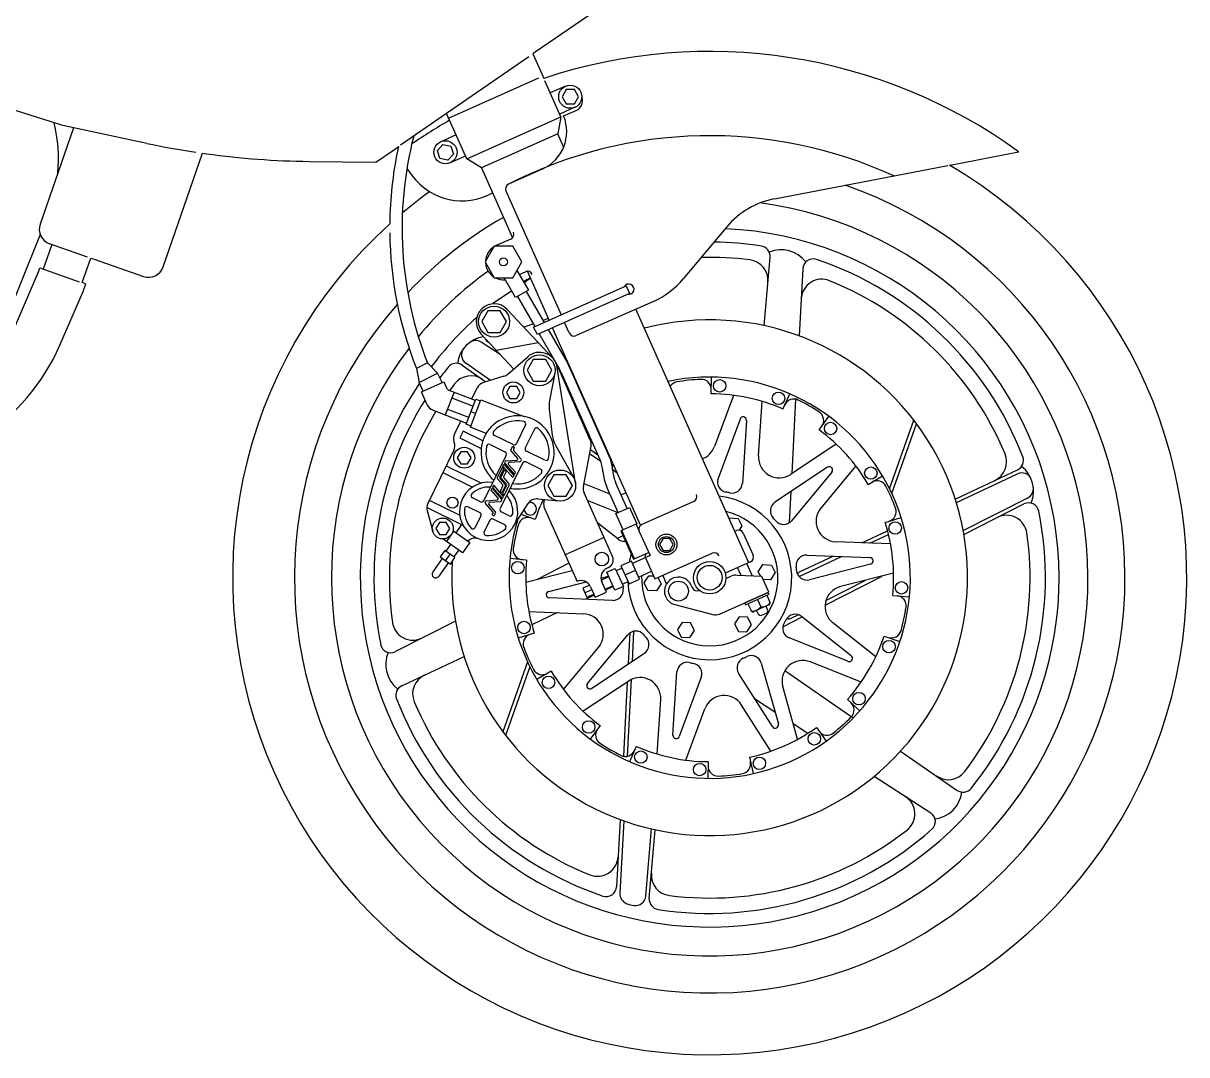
# Model space of a CAD drawing. Extents: x 0 to 1121, y 0 to 612.
# Drawn here: x 726.1 to 1120.9, y 0 to 350 of the extents above; entities that cross this region are included whole.
import ezdxf

# ---------------------------------------------------------------- set-up
doc = ezdxf.new("R2010")
doc.units = 0
doc.layers.add('WHITE', color=7, linetype='CONTINUOUS')
doc.layers.add('YELLOW', color=2, linetype='CONTINUOUS')

msp = doc.modelspace()

# ---------------------------------------------------------------- linework, layer by layer
at = {"layer": 'WHITE', "linetype": 'CONTINUOUS'}
for p, q in [((957.653743, 379.961844), (899.850076, 340.136891)), ((899.850076, 340.136891), (899.038, 339.57)), ((899.038, 339.57), (902.159543, 332.5603)), ((902.159543, 332.5603), (902.730903, 331.306081)), ((852.3721, 307.426022), (853.426723, 308.146894)), ((773.598, 267.33), (786.954, 305.886)), ((786.954, 305.886), (788.327416, 305.696149)), ((845.768, 302.876), (852.3721, 307.426022)), ((1040.663443, 301.875029), (1063.840197, 306.319082)), ((823.128662, 303.131577), (845.768, 302.876)), ((850.486932, 283.839381), (850.464857, 281.907873)), ((746.116, 261.982), (749, 270.298)), ((749, 270.298), (750.142807, 269.896379)), ((750.142807, 269.896379), (766.906, 264.082)), ((747.306, 261.562), (746.116, 261.982)), ((746.396, 258.958), (747.306, 261.562)), ((738.514, 240.73), (746.396, 258.958))]:
    msp.add_line(p, q, dxfattribs=at)
for centre, radius, start, end in [((959.018, 161.854), 178.556, 54.056408, 108.375), ((980.028, 280.504), 129.584, 167.683, 178.525093), ((826.266, 583.114), 280, -97.787241, -90.642), ((959.018, 161.854), 161.854, 132.12, 419.844), ((768.628, 269.052), 5.25, -109.123, -19.123), ((674.268, 268.52), 70, -57.904, -23.385)]:
    msp.add_arc(centre, radius, start, end, dxfattribs=at)
at = {"layer": 'YELLOW', "linetype": 'CONTINUOUS'}
for p, q in [((739.564, 315.28), (630.546, 349.79)), ((897.662142, 338.629471), (854.163901, 308.660518)), ((870.418, 317.8), (901.102344, 331.461154)), ((908.558, 318.192), (903.071124, 330.513265)), ((910.128, 328.664), (904.918, 326.354)), ((910.318, 327.502), (908.918, 325.066)), ((908.918, 325.066), (910.318, 322.644)), ((913.118, 327.502), (910.318, 327.502)), ((914.518, 325.066), (913.118, 327.502)), ((913.118, 322.644), (914.518, 325.066)), ((913.318, 321.482), (908.128, 319.158)), ((909.458, 318.584), (913.748, 320.432)), ((910.318, 322.644), (913.118, 322.644)), ((876.578, 303.954), (869.718, 319.368)), ((876.578, 303.954), (908.558, 318.192)), ((908.558, 318.192), (907.478, 312.48)), ((743.162, 314.524), (731.822, 281.806)), ((768.041166, 309.234704), (739.564, 315.28)), ((872.958, 312.116), (867.748, 309.806)), ((907.478, 312.48), (881.548, 300.93)), ((909.468, 308.014), (907.478, 312.48)), ((866.618, 306.796), (868.488, 308.868)), ((868.488, 308.868), (871.218, 308.294)), ((871.218, 308.294), (872.088, 305.62)), ((867.478, 304.122), (866.618, 306.796)), ((870.208, 303.548), (867.478, 304.122)), ((872.088, 305.62), (870.208, 303.548)), ((876.148, 304.92), (870.958, 302.61)), ((856.282, 300.664), (858.074, 298.242)), ((881.548, 300.93), (876.578, 303.954)), ((881.548, 300.93), (892.118, 277.172)), ((902.198, 300.496), (890.708, 295.386)), ((981.048, 290.444), (1039.836753, 301.716515)), ((1040.326341, 301.802815), (1040.663443, 301.875029)), ((885.320587, 292.480535), (885.281832, 292.458663)), ((889.908, 293.104), (908.628, 251.076)), ((964.849292, 280.908832), (950.056708, 263.243168)), ((731.836, 278.348), (702.34625, 204.933427)), ((891.559789, 276.777295), (886.578, 274.554)), ((735.77, 274.89), (732.886, 266.56)), ((747.928809, 270.664313), (735.072115, 275.123708)), ((885.938, 274.414), (882.808, 269.01)), ((892.178, 274.414), (885.938, 274.414)), ((895.298, 269.01), (892.178, 274.414)), ((882.808, 269.01), (885.938, 263.606)), ((892.178, 263.606), (895.298, 269.01)), ((977.518, 247.366), (979.498, 270.634)), ((731.234, 265.51), (723.352, 247.282)), ((730.786, 264.362), (731.696, 266.98)), ((731.696, 266.98), (745.145266, 262.311959)), ((773.588292, 267.332115), (773.598, 267.33)), ((893.618, 266.126), (897.498, 259.406)), ((894.418, 264.754), (896.506211, 265.680705)), ((904.558, 249.256), (897.178, 265.832)), ((990.608, 266.714), (989.408, 243.894)), ((766.906, 264.082), (766.908115, 264.091708)), ((885.938, 263.606), (892.178, 263.606)), ((893.128, 256.886), (889.248, 263.606)), ((898.228, 263.466), (896.018, 261.968)), ((899.218, 246.876), (930.708, 260.904)), ((930.708, 260.904), (931.838, 258.342)), ((891.828, 259.14), (885.488, 254.856)), ((897.498, 259.406), (893.128, 256.886)), ((893.858, 257.306), (899.738, 247.114)), ((896.768, 258.986), (902.818, 248.486)), ((931.838, 258.342), (900.618, 244.44)), ((890.358, 252.924), (905.748, 236.404)), ((939.918, 255.612), (913.675713, 244.015487)), ((972.268, 166.964), (933.968, 252.98)), ((883.778, 252.392), (881.678, 248.752)), ((881.678, 248.752), (883.778, 245.112)), ((887.978, 252.392), (883.778, 252.392)), ((890.078, 248.752), (887.978, 252.392)), ((887.978, 245.112), (890.078, 248.752)), ((904.298, 249.83), (902.438, 249.158)), ((883.778, 245.112), (887.978, 245.112)), ((899.218, 247.996), (896.028, 246.834)), ((900.618, 244.44), (899.218, 246.876)), ((904.228, 246.05), (910.868, 234.528)), ((935.538, 179.676), (905.688, 246.694)), ((911.369295, 244.904211), (909.758, 248.514)), ((892.498, 232.694), (881.408, 244.594)), ((887.938, 237.594), (881.508, 241.766)), ((884.398, 241.402), (883.998, 241.654)), ((886.538, 239.106), (900.788, 241.724)), ((901.138, 244.664), (907.958, 232.848)), ((738.5181, 240.736467), (738.514, 240.73)), ((863.254, 234.78), (859.516, 232.876)), ((866.638, 231.21), (863.254, 234.78)), ((875.038, 233.996), (883.118, 228.368)), ((884.648, 228.83), (876.288, 234.654)), ((890.498, 230.944), (897.278, 236.838)), ((899.178, 235.872), (897.078, 232.232)), ((903.378, 235.872), (899.178, 235.872)), ((905.478, 232.232), (903.378, 235.872)), ((918.508, 208.572), (906.878, 234.724)), ((913.488, 193.97), (907.308, 233.184)), ((924.828, 203.364), (911.608, 233.072)), ((859.516, 232.876), (860.398, 228.046)), ((860.398, 228.046), (866.638, 231.21)), ((868.248, 228.046), (866.638, 231.21)), ((889.228, 230.244), (882.228, 228.088)), ((897.078, 232.232), (899.178, 228.592)), ((903.378, 228.592), (905.478, 232.232)), ((906.458, 231.238), (904.678, 222.026)), ((908.528, 231.7), (921.76288, 201.990995)), ((959.548, 224.252), (959.598, 229.922)), ((861.854, 225.19), (860.398, 228.046)), ((861.252, 224.938), (868.838, 228.298)), ((868.838, 228.298), (869.748, 226.268)), ((870.538, 225.526), (879.468, 222.082)), ((878.278, 222.544), (880.108, 226.282)), ((891.238, 226.73), (890.068, 224.714)), ((893.568, 226.73), (891.238, 226.73)), ((894.738, 224.714), (893.568, 226.73)), ((899.178, 228.592), (903.378, 228.592)), ((863.212, 220.542), (861.252, 224.938)), ((872.268, 224.854), (869.288, 217.098)), ((871.528, 222.894), (878.728, 220.122)), ((876.348, 213.948), (879.618, 222.474)), ((877.828, 212.926), (881.408, 222.236)), ((879.618, 222.474), (881.258, 221.844)), ((881.408, 222.236), (896.098, 216.594)), ((890.068, 224.714), (891.238, 222.684)), ((891.238, 222.684), (893.568, 222.684)), ((893.568, 222.684), (894.738, 224.714)), ((967.068, 223.734), (960.638, 206.346)), ((975.618, 203.168), (976.808, 221.662)), ((983.888, 219.086), (986.158, 224.28)), ((986.968, 197.218), (988.288, 222.418)), ((865.144, 218.694), (876.488, 214.34)), ((870.048, 219.058), (877.238, 216.3)), ((877.978, 218.204), (879.618, 217.588)), ((904.578, 219.03), (905.618, 210.224)), ((874.608, 215.054), (872.448, 210.672)), ((877.978, 213.318), (876.348, 213.948)), ((896.518, 213.71), (893.428, 207.396)), ((969.318, 215.684), (961.888, 195.566)), ((971.488, 215.222), (970.098, 193.816)), ((996.128, 212.016), (999.498, 216.58)), ((1020.038, 192.024), (1028.258, 215.334)), ((1020.798, 190.414), (1029.168, 214.13)), ((875.338, 211.54), (874.228, 209.286)), ((874.228, 209.286), (881.498, 205.716)), ((882.038, 208.25), (875.338, 211.54)), ((883.228, 210.84), (877.828, 212.926)), ((892.308, 207.018), (885.988, 210.112)), ((899.538, 212.24), (896.448, 205.926)), ((872.368, 207.746), (872.268, 208.026)), ((884.508, 207.102), (889.558, 204.61)), ((891.588, 205.296), (892.178, 206.472)), ((892.178, 206.472), (892.678, 205.884)), ((892.678, 205.884), (892.448, 205.394)), ((906.798, 206.598), (912.888, 195.72)), ((916.178583, 192.784393), (918.768, 206.5)), ((1001.908, 207.172), (986.478, 196.896)), ((872.188, 205.1), (863.338, 187.068)), ((874.568, 204.596), (873.388, 202.58)), ((873.388, 202.58), (874.568, 200.55)), ((876.888, 204.596), (874.568, 204.596)), ((878.068, 202.58), (876.888, 204.596)), ((876.888, 200.55), (878.068, 202.58)), ((889.948, 203.49), (882.368, 188.006)), ((889.938, 201.516), (893.578, 201.782)), ((893.828, 202.37), (891.648, 204.904)), ((892.488, 205.002), (895.038, 202.076)), ((894.938, 201.39), (895.078, 201.684)), ((903.138, 201.698), (896.828, 204.792)), ((922.068, 201.25), (918.278, 203.896)), ((921.118, 203.448), (918.528, 205.254)), ((868.488, 197.582), (878.568, 192.64)), ((869.598, 199.836), (881.578, 193.97)), ((874.568, 200.55), (876.888, 200.55)), ((888.678, 199.36), (886.968, 195.86)), ((887.828, 195.972), (889.198, 198.772)), ((895.508, 200.774), (887.918, 185.29)), ((888.248, 196.028), (889.448, 198.478)), ((889.198, 198.772), (888.678, 199.36)), ((888.858, 199.738), (889.208, 200.424)), ((892.218, 195.86), (888.858, 199.738)), ((889.948, 197.89), (889.098, 196.14)), ((889.208, 200.424), (892.568, 196.56)), ((889.448, 198.478), (889.948, 197.89)), ((889.508, 201.012), (889.648, 201.32)), ((889.548, 200.634), (892.748, 196.938)), ((893.088, 197.624), (890.748, 200.326)), ((894.638, 201.194), (890.988, 200.928)), ((892.748, 196.938), (893.088, 197.624)), ((901.668, 198.688), (896.628, 201.152)), ((926.678, 199.584), (925.858, 200.144)), ((927.658, 197.358), (926.128, 198.422)), ((998.998, 199.346), (981.148, 187.446)), ((1000.478, 197.694), (986.778, 181.202)), ((1008.578, 199.78), (996.728, 185.514)), ((1042.328, 188.566), (1063.468, 198.492)), ((888.788, 193.424), (887.028, 195.468)), ((887.868, 195.58), (889.648, 193.536)), ((890.068, 193.592), (888.298, 195.636)), ((889.138, 195.748), (890.918, 193.704)), ((892.568, 196.56), (892.218, 195.86)), ((906.178, 196.785), (904.078, 193.144)), ((910.378, 196.785), (906.178, 196.785)), ((912.478, 193.144), (910.378, 196.785)), ((916.368, 193.788), (924.838, 190.414)), ((931.028, 185.332), (927.178, 193.956)), ((1012.778, 193.522), (1017.658, 196.406)), ((1042.708, 187.362), (1063.428, 197.078)), ((884.858, 191.548), (885.188, 192.234)), ((887.198, 188.846), (884.858, 191.548)), ((885.188, 192.234), (888.398, 188.538)), ((885.728, 193.312), (885.378, 192.612)), ((885.378, 192.612), (888.738, 188.748)), ((889.068, 189.434), (885.728, 193.312)), ((887.988, 191.282), (888.848, 193.032)), ((888.498, 190.694), (887.988, 191.282)), ((889.698, 193.144), (888.498, 190.694)), ((890.118, 193.2), (888.748, 190.4)), ((888.748, 190.4), (889.268, 189.812)), ((889.268, 189.812), (890.978, 193.312)), ((904.078, 193.144), (906.178, 189.509)), ((906.178, 189.509), (910.378, 189.509)), ((910.378, 189.509), (912.478, 193.144)), ((926.068, 169.036), (916.408, 190.708)), ((927.948, 183.96), (924.108, 192.584)), ((986.088, 180.572), (986.648, 191.114)), ((862.988, 185.766), (875.308, 179.718)), ((863.87, 188.146), (874.228, 183.064)), ((877.068, 185.934), (881.018, 183.988)), ((881.248, 187.628), (878.538, 188.944)), ((882.868, 187.488), (883.008, 187.782)), ((885.448, 184.17), (882.908, 187.096)), ((883.298, 187.978), (886.938, 188.244)), ((886.298, 184.268), (884.118, 186.802)), ((888.008, 187.656), (884.348, 187.39)), ((888.298, 187.852), (888.438, 188.16)), ((888.738, 188.748), (889.068, 189.434)), ((892.348, 179.074), (897.419812, 186.994315)), ((900.710148, 188.591236), (907.758, 187.908)), ((902.898, 188.384), (902.718, 187.446)), ((917.618, 188.02), (927.878, 183.932)), ((927.188, 183.624), (931.788, 185.668)), ((931.788, 185.668), (934.258, 180.124)), ((953.639789, 187.737295), (936.008, 179.886)), ((1045.028, 177.842), (1066.968, 189.014)), ((1045.268, 176.54), (1065.628, 186.914)), ((863.114, 184.604), (865.032, 177.618)), ((881.398, 182.868), (879.468, 178.92)), ((885.258, 183.288), (885.498, 183.778)), ((885.768, 182.7), (885.258, 183.288)), ((889.488, 179.844), (885.538, 181.776)), ((886.358, 183.876), (885.768, 182.7)), ((890.978, 182.854), (888.298, 184.17)), ((899.818, 181.65), (895.018, 183.26)), ((902.968, 185.374), (914.008, 160.594)), ((929.658, 178.066), (927.188, 183.624)), ((965.608, 181.93), (965.748, 182.154)), ((965.748, 182.154), (968.628, 182)), ((968.628, 182), (969.948, 179.424)), ((1018.528, 180.614), (1023.928, 182.322)), ((867.298, 180.586), (866.124, 178.556)), ((866.124, 178.556), (867.298, 176.54)), ((869.628, 180.586), (867.298, 180.586)), ((870.798, 178.556), (869.628, 180.586)), ((869.628, 176.54), (870.798, 178.556)), ((874.858, 179.942), (872.898, 177.142)), ((884.418, 181.384), (882.478, 177.436)), ((927.818, 175), (921.018, 180.376)), ((934.258, 180.124), (928.858, 177.716)), ((928.858, 177.716), (933.128, 168.126)), ((933.518, 168.294), (929.248, 177.884)), ((934.038, 180.026), (935.128, 177.576)), ((967.528, 177.618), (968.086211, 177.872705)), ((969.948, 179.424), (969.038, 178.01)), ((1010.648, 173.698), (1019.358, 177.786)), ((867.298, 176.54), (869.628, 176.54)), ((875.178, 170.282), (868.438, 175)), ((869.738, 174.09), (872.218, 177.632)), ((872.218, 177.632), (877.648, 173.824)), ((877.648, 173.824), (875.178, 170.282)), ((923.178, 175.532), (909.958, 169.652)), ((929.568, 176.12), (927.658, 175.14)), ((935.128, 177.576), (938.788, 169.372)), ((943.178, 175.154), (942.008, 173.124)), ((945.508, 175.154), (943.178, 175.154)), ((946.678, 173.124), (945.508, 175.154)), ((970.396705, 176.985789), (973.716705, 169.523789)), ((1020.348, 173.306), (1001.838, 174.048)), ((1013.378, 173.586), (1019.658, 176.54)), ((869.138, 171.094), (867.608, 168.91)), ((872.578, 168.686), (869.138, 171.094)), ((870.858, 169.89), (869.328, 167.706)), ((871.078, 173.152), (869.468, 170.856)), ((873.838, 171.22), (872.228, 168.938)), ((931.378, 173.082), (930.998, 172.914)), ((933.128, 168.126), (938.308, 170.422)), ((940.378, 161.476), (959.878, 170.156)), ((942.008, 173.124), (943.178, 171.108)), ((943.178, 171.108), (945.508, 171.108)), ((945.508, 171.108), (946.678, 173.124)), ((868.298, 168.434), (865.06, 163.8)), ((870.368, 166.992), (867.118, 162.358)), ((867.608, 168.91), (871.048, 166.502)), ((871.048, 166.502), (872.578, 168.686)), ((896.878, 167.832), (891.238, 168.378)), ((911.248, 166.782), (900.468, 161.28)), ((932.458, 167.468), (928.918, 165.886)), ((928.918, 165.886), (931.648, 159.754)), ((935.188, 161.322), (932.458, 167.468)), ((938.788, 169.372), (932.788, 166.698)), ((937.188, 168.658), (940.378, 161.476)), ((972.829789, 167.213295), (964.308, 163.422)), ((973.588, 162.372), (971.658, 166.726)), ((975.488, 163.884), (977.058, 166.32)), ((977.058, 166.32), (979.958, 166.166)), ((979.958, 166.166), (981.278, 163.59)), ((989.328, 162.288), (1003.758, 169.064)), ((1001.028, 169.176), (989.338103, 163.687507)), ((991.958, 169.54), (1013.388, 168.686)), ((1013.628, 166.474), (992.838, 161.182)), ((896.618, 160.3), (912.338, 164.304)), ((922.108, 161.742), (924.698, 162.4)), ((922.208, 161.07), (924.788, 162.218)), ((924.098, 163.744), (926.998, 165.032)), ((926.838, 157.612), (924.098, 163.744)), ((924.646863, 165.330073), (924.178, 165.13)), ((926.998, 165.032), (929.728, 158.9)), ((927.328, 164.262), (929.248, 165.13)), ((930.288, 162.82), (933.818, 164.402)), ((934.848, 162.092), (939.228, 164.052)), ((936.758, 160.118), (938.318, 162.54)), ((938.318, 162.54), (939.948, 162.456)), ((941.448, 161.952), (942.518, 159.81)), ((944.388, 159.81), (943.098, 162.68)), ((964.518, 161.602), (966.318, 162.4)), ((976.738, 162.218), (968.438, 162.638)), ((969.668, 162.568), (968.468, 165.27)), ((976.328, 162.232), (975.488, 163.884)), ((979.078, 156.954), (976.738, 162.218)), ((981.278, 163.59), (979.688, 161.154)), ((998.188, 152.544), (1017.548, 162.428)), ((1021.398, 163.394), (1003.438, 158.83)), ((904.388, 157.22), (917.098, 160.468)), ((918.328, 159.348), (916.008, 158.312)), ((916.008, 158.312), (917.378, 155.232)), ((918.628, 158.816), (920.208, 155.26)), ((923.998, 156.94), (922.408, 160.51)), ((923.538, 157.976), (926.158, 159.152)), ((926.268, 158.886), (923.678, 157.668)), ((929.728, 158.9), (926.838, 157.612)), ((929.378, 159.67), (931.308, 160.524)), ((931.648, 159.754), (935.188, 161.322)), ((938.058, 157.542), (936.758, 160.118)), ((942.518, 159.81), (940.958, 157.388)), ((952.788, 159.264), (953.138, 158.452)), ((979.688, 161.154), (977.148, 161.294)), ((998.478, 154.112), (1012.008, 161.014)), ((926.058, 154.168), (904.628, 155.022)), ((916.688, 156.772), (919.058, 157.822)), ((919.908, 155.904), (916.988, 154.532)), ((917.378, 155.232), (919.748, 156.296)), ((920.208, 155.26), (923.998, 156.94)), ((940.958, 157.388), (938.058, 157.542)), ((955.448, 157.57), (955.498, 157.584)), ((962.378, 149.534), (979.078, 156.954)), ((978.908, 156.898), (970.898, 153.328)), ((971.178, 152.684), (979.188, 156.254)), ((975.188, 154.476), (976.318, 151.928)), ((978.388, 155.89), (979.428, 153.538)), ((979.188, 156.254), (978.908, 156.898)), ((1021.128, 155.876), (1026.778, 155.33)), ((897.668, 150.402), (916.178, 149.66)), ((907.368, 150.01), (898.678, 145.922)), ((947.228, 152.726), (960.068, 149.352)), ((970.898, 153.328), (971.178, 152.684)), ((971.988, 153.048), (973.038, 150.696)), ((979.082716, 152.618518), (973.968, 150.346)), ((975.468, 149.562), (974.918, 150.766)), ((978.658, 150.99), (978.128, 152.194)), ((872.748, 147.168), (852.404, 136.794)), ((949.638, 146.706), (948.068, 144.284)), ((952.528, 146.566), (949.638, 146.706)), ((953.848, 143.976), (952.528, 146.566)), ((969.008, 148.596), (967.438, 146.174)), ((967.438, 146.174), (968.748, 143.598)), ((971.898, 148.442), (969.008, 148.596)), ((973.208, 145.866), (971.898, 148.442)), ((976.568, 149.128), (978.238, 149.87)), ((983.818, 145.236), (990.358, 148.568)), ((986.918, 148.232), (989.028, 149.31)), ((1007.018, 135.408), (990.188, 148.708)), ((1015.378, 135.058), (1000.818, 146.552)), ((899.488, 143.08), (894.078, 141.386)), ((917.528, 126), (931.238, 142.506)), ((931.928, 143.136), (931.368, 132.594)), ((933.208, 143.696), (932.678, 133.462)), ((948.068, 144.284), (949.378, 141.708)), ((952.268, 141.554), (953.848, 143.976)), ((968.748, 143.598), (971.638, 143.444)), ((971.638, 143.444), (973.208, 145.866)), ((909.438, 123.928), (921.288, 138.194)), ((949.378, 141.708), (952.268, 141.554)), ((1005.918, 133.49), (985.978, 141.428)), ((1018.188, 142.044), (1023.568, 140.252)), ((854.546, 125.202), (875.688, 135.128)), ((919.018, 124.362), (936.868, 136.262)), ((897.218, 133.28), (888.848, 109.564)), ((897.978, 131.67), (889.758, 108.374)), ((976.498, 132.888), (982.308, 112.238)), ((984.568, 130.368), (1007.688, 114.268)), ((1010.398, 126.434), (993.178, 133.294)), ((905.238, 130.172), (900.358, 127.302)), ((931.528, 126.812), (916.108, 116.522)), ((931.038, 126.49), (929.728, 101.29)), ((932.348, 127.288), (930.988, 101.248)), ((946.530342, 108.474393), (947.908, 129.878)), ((956.148, 128.128), (948.698476, 108.013542)), ((980.278, 111.328), (968.828, 129.472)), ((988.858, 107.044), (983.838, 124.894)), ((941.208, 102.032), (942.398, 120.54)), ((979.758, 102.998), (969.848, 118.664)), ((974.278, 120.848), (981.148, 116.396)), ((1005.748, 120.498), (1009.998, 116.746)), ((950.948, 99.974), (957.378, 117.348)), ((921.888, 111.692), (918.508, 107.128)), ((987.368, 112.35), (992.358, 109.102)), ((995.248, 111.048), (998.538, 106.428)), ((934.118, 104.622), (931.858, 99.414)), ((1023.808, 103.054), (1042.968, 89.712)), ((958.468, 99.442), (958.408, 93.772)), ((972.508, 100.926), (973.738, 95.382)), ((1014.858, 94.5), (1034.008, 82.054)), ((928.608, 79.8), (927.398, 56.994)), ((929.838, 79.352), (928.548, 54.782)), ((937.318, 53.816), (939.248, 76.608)), ((938.518, 53.06), (940.488, 76.328))]:
    msp.add_line(p, q, dxfattribs=at)
for centre, radius in [((911.718, 325.066), 3.934), ((869.358, 306.208), 3.934), ((889.058, 269.01), 1.358), ((885.878, 248.752), 5.264), ((901.278, 232.232), 5.264), ((962.418, 226.954), 2.114), ((892.398, 224.714), 3.556), ((982.368, 222.712), 2.114), ((1000.038, 212.506), 2.114), ((875.728, 202.58), 3.556), ((908.278, 193.144), 5.264), ((1013.688, 197.358), 2.114), ((871.748, 187.348), 1.876), ((868.458, 178.556), 3.556), ((1021.968, 178.724), 2.114), ((944.338, 173.124), 3.556), ((944.338, 173.124), 2.716), ((922.418, 168.168), 2.31), ((893.918, 165.27), 2.114), ((959.018, 161.854), 5.516), ((959.018, 161.854), 4.2), ((948.428, 157.318), 3.36), ((1024.098, 158.438), 2.114), ((896.038, 144.984), 2.114), ((1019.868, 138.488), 2.114), ((904.328, 126.35), 2.114), ((1009.668, 120.834), 2.114), ((917.978, 111.188), 2.114), ((994.518, 107.184), 2.114), ((935.648, 100.996), 2.114), ((955.598, 96.754), 2.114), ((975.888, 98.882), 2.114)]:
    msp.add_circle(centre, radius, dxfattribs=at)
for centre, radius, start, end in [((902.858, 328.566), 0.98, 8.624, 24), ((912.368, 323.652), 3.5, -66.566, 19.93), ((685.552, 303.996), 52.5, -5.316, 13.463), ((959.018, 161.854), 178.556, 119.625, 124.477), ((896.508, 313.278), 14, -66, 22.232), ((826.266, 583.114), 280, -102.002, -98.551376), ((980.028, 280.504), 125.384, 165.592, 201.564), ((959.018, 161.854), 149.982, 65.378, 117.088), ((1063.802598, 306.361544), 0.056717, -48.476225, 63.035075), ((874.948, 310.744), 21, -143.497, -60.552), ((959.018, 161.854), 140.896, 138.774, 430.948), ((959.018, 161.854), 161.854, 125.967, 130.101), ((891.506142, 293.817051), 1.75, 117.019697, 204.045237), ((959.018, 161.854), 128.338, 142.627, 442.314), ((986.318, 262.934), 28, 100.856, 140.062), ((736.792, 280.084), 5.25, 160.877, 250.877), ((959.018, 161.854), 118.552, 146.183, 447.427), ((959.018, 161.854), 140.896, 119.783, 136.592), ((980.027938, 280.508823), 129.584, -179.265489, -158.433393), ((890.848, 278.376), 1.75, -66, 24), ((889.058, 269.01), 6.076, 122.917, 177.083), ((889.058, 269.01), 6.076, 114, 117.083), ((959.018, 161.854), 113.904, 81.14, 89.238), ((976.008, 270.942), 3.5, -4.847, 81.14), ((983.238, 262.612), 10.556, 37.321, 112.454), ((889.058, 269.01), 6.076, -177.083, -122.917), ((959.018, 161.854), 108.696, 82.771, 91.514), ((971.808, 262.738), 7, -4.847, 82.771), ((994.103346, 266.533564), 3.5, 71.382623, 177.044916), ((959.018, 161.854), 113.904, 21.14, 71.463), ((959.018, 161.854), 128.338, 125.849, 140.37), ((897.218, 264.082), 1.75, 24, 114), ((889.058, 269.01), 6.076, -117.083, -84.557), ((959.018, 161.854), 118.552, 120.877, 122.172), ((931.598, 259.77), 1.75, -102.87, 150.87), ((928.588, 281.218), 28, -66.146, -39.938), ((997.068, 256.158), 7, 68.021, 177), ((959.018, 161.854), 108.696, 22.771, 68.021), ((885.926498, 248.699245), 6.104905, 43.652542, 222.256465), ((959.018, 161.854), 118.552, 131.823, 142.846), ((959.018, 161.854), 87.5, 176.353, 464.663), ((912.968, 245.616), 1.75, -156, -66.146), ((883.878, 233.212), 10.556, 98.615, 172.454), ((879.605648, 238.827529), 3.5, 56.954083, 127.209208), ((885.908, 244.58), 3.5, -157.287, -123), ((878.288, 237.538), 3.5, 142.281, 235.153), ((901.278126, 232.231199), 6.104687, 8.979259, 131.026962), ((959.018, 161.854), 113.904, 141.14, 143.494), ((873.036461, 231.127073), 3.498128, 55.098009, 141.13787), ((897.288, 226.688), 15.68, 24, 29.958), ((878.038, 223.37), 7, 55.153, 142.771), ((888.195773, 233.589314), 3.500945, -72.851907, -48.934126), ((959.018, 161.854), 68.082, 163.414, 461.964), ((897.288, 226.688), 12.32, 24, 29.958), ((959.018, 161.854), 67.368, 92.509, 99.491), ((956.198, 225.806), 3.36, -0.5, 92.509), ((871.028, 226.828), 1.4, -156.043, -111.043), ((959.018, 161.854), 108.696, 142.771, 144.215), ((883.25924, 224.742382), 3.500945, 107.131185, 153.869555), ((948.458, 224.994), 3.36, 99.491, 147.228), ((959.018, 161.854), 113.904, 147.972, 191.463), ((914.308, 220.192), 9.8, 169.135, 186.766), ((959.018, 161.854), 62.412, 66.5, 89.5), ((987.578, 219.142), 3.36, 63.491, 156.5), ((959.018, 161.854), 67.368, 56.509, 63.491), ((959.018, 161.854), 108.696, 148.7, 188.021), ((866.404, 221.97), 3.5, -156.043, -111.043), ((994.337459, 215.235269), 3.36, -36.484494, 56.497984), ((893.828, 204.4), 12.404, -101.612, 229.498), ((893.828, 204.4), 10.724, 78.658, 139.106), ((895.778, 214.088), 0.84, -26.118, 78.658), ((970.368, 215.306), 1.12, -3.706, 159.706), ((875.586309, 209.128557), 3.497313, 153.811708, 198.282165), ((886.35883, 210.868958), 0.842911, 139.122883, 243.899977), ((900.298, 211.862), 0.84, 49.106, 153.882), ((893.828, 204.4), 10.724, -11.342, 49.106), ((915.348, 211.386), 9.8, -173.234, -150.811), ((959.018, 161.854), 62.412, 30.5, 53.5), ((869.038, 206.64), 3.5, -26.118, 18.327), ((893.828, 204.4), 10.724, 168.658, 227.182), ((884.139073, 206.345476), 0.841686, 64.003367, 168.794824), ((891.908, 205.128), 0.364, 153.882, 220.882), ((892.668, 207.774), 0.84, -116.118, -26.118), ((892.766312, 205.236602), 0.364, 153.284851, 220.129114), ((897.208, 205.548), 0.84, 153.882, 243.882), ((915.318, 207.144), 3.5, -10.676, 24), ((954.068, 208.782), 7, -69.155, -20.294), ((889.198, 203.868), 0.84, -26.118, 63.882), ((889.968, 201.166), 0.364, 94.158, 153.882), ((893.568, 202.146), 0.364, -85.842, 40.882), ((894.618, 201.544), 0.364, -85.842, -26.118), ((894.759688, 201.841398), 0.364, -26.715149, 40.129114), ((903.518494, 202.453758), 0.84, -116.155531, -11.174646), ((910.508, 196.98), 12.32, 4.052, 24), ((910.508, 196.98), 15.68, 4.052, 24), ((982.608347, 202.72545), 7.004342, 176.37751, 303.678899), ((1052.768, 201.208), 7, -64.847, 22.771), ((1061.991734, 201.671751), 3.5, -64.914517, 21.12659), ((889.808, 200.858), 0.364, 153.882, 220.882), ((891.01952, 200.564128), 0.365234, 94.950786, 220.741198), ((893.828, 204.4), 10.724, -99.277, -40.894), ((896.268, 200.396), 0.84, 63.882, 153.882), ((901.288, 197.932), 0.84, -40.894, 63.882), ((938.438, 198.968), 15.68, -175.948, -156), ((938.438, 198.968), 12.32, -175.948, -156), ((999.618, 198.422), 1.12, -39.706, 123.706), ((1064.908, 193.914), 3.5, 22.281, 115.153), ((1058.388, 191.24), 10.556, -22.679, 52.454), ((884.018, 184.394), 9.884, 82.05, 405.561), ((887.288, 195.706), 0.364, 153.882, 220.882), ((888.146312, 195.814602), 0.364, 153.284851, 220.129114), ((888.568, 195.874), 0.364, 153.882, 220.882), ((889.416312, 195.982602), 0.364, 153.284851, 220.129114), ((889.378, 193.298), 0.364, -26.118, 40.882), ((889.798, 193.354), 0.364, -26.118, 40.882), ((890.648, 193.466), 0.364, -26.118, 40.882), ((965.158, 194.362), 3.5, 159.706, 259.281), ((966.598, 194.054), 3.5, -103.281, -3.706), ((1015.798, 191.408), 3.36, 27.491, 120.5), ((878.92137, 189.703253), 0.844405, 134.145744, 243.773859), ((884.018, 184.394), 8.204, 85.242, 133.862), ((888.528, 193.186), 0.364, -26.118, 40.882), ((884.018, 184.394), 8.204, -6.097, 41.626), ((919.618, 192.136), 3.5, 169.324, 204), ((927.428, 196.924), 7, -111.706, -109.232), ((927.428, 196.924), 7, -77.827, -62.845), ((959.018, 161.854), 27.832, -177.167, 83.335), ((952.928, 189.336), 1.75, -66, 24), ((959.018, 161.854), 29.582, 76.719, 79.281), ((959.018, 161.854), 67.368, 20.509, 27.491), ((1065.368, 192.136), 3.5, -63, 7.246), ((866.488, 185.528), 3.5, 153.882, 195.401), ((876.697568, 185.178212), 0.841686, 63.889304, 174.0567), ((881.608, 188.384), 0.84, -116.118, -26.118), ((883.178, 187.334), 0.364, 153.882, 220.882), ((883.328, 187.628), 0.364, 94.158, 153.882), ((884.37952, 187.026128), 0.365234, 94.950786, 220.741198), ((886.928, 188.608), 0.364, -85.842, 40.882), ((887.978, 188.006), 0.364, -85.842, -26.118), ((888.118, 188.314), 0.364, -26.118, 40.882), ((898.138, 185.22), 2.114, -171.066, 105.3), ((900.368, 185.108), 3.5, 84.39, 147.388), ((959.018, 161.854), 62.412, 154.807, 161.5), ((906.166638, 186.794815), 3.5, 169.20429, 203.9505), ((983.100421, 184.535616), 3.5, 123.753647, 223.311559), ((1067.208, 183.792), 3.5, 11.463, 117), ((884.018, 184.394), 8.204, 173.903, 223.862), ((880.638, 183.232), 0.84, -26.118, 63.882), ((885.178, 181.02), 0.84, 63.882, 153.882), ((885.178, 183.932), 0.364, -26.118, 40.882), ((886.028, 184.044), 0.364, -26.118, 40.882), ((888.668, 184.912), 0.84, 153.882, 243.882), ((891.340045, 183.608994), 0.84, -116.273451, -5.900791), ((897.318, 178.948), 3.36, 71.5, 164.509), ((959.018, 161.854), 23.128, 178.245, 436.139), ((959.018, 161.854), 29.582, 40.719, 43.281), ((1002.118, 181.048), 7, 140.294, 267.706), ((1018.958, 184.282), 3.36, -72.5, 20.509), ((959.018, 161.854), 113.904, -38.86, 11.463), ((1059.698, 176.036), 7, 8.021, 117), ((878.708, 179.298), 0.84, -136.138, -26.118), ((884.018, 184.394), 8.204, -96.097, -46.138), ((889.108, 179.088), 0.84, -46.138, 63.882), ((959.018, 161.854), 67.368, 164.509, 171.491), ((936.726096, 178.289154), 1.75, 113.931791, 204.048916), ((968.798, 176.274), 1.75, 24, 114), ((984.078, 183.428), 3.5, -139.281, -39.706), ((959.018, 161.854), 62.412, -5.5, 17.5), ((879.478, 171.808), 3.5, 70.199, 135.082), ((883.228, 177.072), 0.84, 153.882, 263.903), ((929.989836, 177.742547), 3.498348, -128.375864, -83.473154), ((959.018, 161.854), 108.696, -37.229, 8.021), ((895.688, 171.318), 3.36, 171.491, 264.5), ((959.018, 161.854), 27.832, 163.252, 169.087), ((959.018, 161.854), 23.128, 159.361, 163.275), ((960.598, 168.56), 1.75, 24, 114), ((959.018, 161.854), 62.412, 174.5, 197.5), ((923.508, 167.888), 2.8, -66, 24), ((972.118, 168.812), 1.75, -66, 24), ((991.820836, 166.039888), 3.502799, 87.755814, 187.273299), ((1013.350479, 167.566629), 1.12, -75.836845, 88.080194), ((866.082, 163.072), 1.26, 145.036, 325.036), ((925.608, 161.924), 3.5, 114, 204), ((948.428, 157.318), 4.76, 24, 255.252), ((967.738, 159.208), 3.5, 78.606, 114), ((959.018, 161.854), 29.582, 4.719, 7.281), ((991.968, 164.57), 3.5, -175.281, -75.706), ((988.148, 166.222), 2.8, -79.582, -64.847), ((915.418, 157.388), 3.5, 24, 114), ((926.198, 157.654), 3.5, -92.294, 7.281), ((959.018, 161.854), 29.582, -174.142, -172.719), ((954.748, 159.166), 1.75, -156, -66), ((1005.158, 152.04), 7, 104.294, 231.706), ((904.665521, 156.141371), 1.12, 104.163155, 268.080194), ((1022.318, 152.376), 3.36, -8.509, 84.5), ((973.668, 150.976), 0.7, -156, -66), ((973.558, 153.832), 3.346, -96.724, -34.5), ((976.748, 155.246), 3.346, -97.5, -34.5), ((977.888, 150.64), 0.84, -66, 24), ((978.798, 153.258), 0.7, -66, 24), ((959.018, 161.854), 67.368, -15.491, -8.509), ((858.312, 147.658), 7, -171.979, -63), ((915.898, 142.66), 7, -39.706, 87.706), ((960.948, 152.726), 3.5, -104.748, -66), ((976.218, 149.898), 0.84, -156, -66), ((987.278, 144.676), 3.5, 148.719, 248.294), ((959.018, 161.854), 29.582, -31.281, -28.719), ((988.018, 145.95), 3.5, 51.706, 151.281), ((985.638, 150.724), 2.8, -100.172, -63), ((899.048, 139.426), 3.36, 107.5, 200.509), ((933.938, 140.266), 3.5, 40.719, 140.294), ((959.018, 161.854), 29.582, -139.281, -136.719), ((1020.700943, 144.759014), 3.36, -108.552936, -15.503718), ((850.808, 139.916), 3.5, -168.537, -63), ((959.018, 161.854), 67.368, -159.491, -152.509), ((934.918, 139.174), 3.5, -56.294, 43.281), ((959.018, 161.854), 62.412, -41.5, -18.5), ((859.642, 132.468), 10.556, 157.321, 232.454), ((971.778, 131.334), 3.5, 112.719, 212.294), ((959.018, 161.854), 29.582, -67.281, -64.719), ((973.138, 131.936), 3.5, 15.706, 115.281), ((1006.338, 134.526), 1.12, -111.706, 51.706), ((902.218, 132.3), 3.36, -152.509, -59.5), ((951.408, 129.654), 3.5, 76.719, 176.294), ((959.018, 161.854), 29.582, -103.281, -100.719), ((952.858, 129.346), 3.5, -20.294, 79.281), ((990.588, 126.784), 7, 68.294, 195.706), ((865.242, 122.5), 7, 115.153, 202.771), ((959.018, 161.854), 62.412, -149.5, -126.5), ((935.407502, 120.980168), 7.004342, -3.602965, 123.632994), ((856.025218, 122.035761), 3.494732, 115.041251, 201.134045), ((918.398, 125.286), 1.12, 140.294, 303.706), ((959.018, 161.854), 113.904, -158.86, -108.537), ((959.018, 161.854), 108.696, -157.229, -111.979), ((963.938, 114.926), 7, 32.294, 159.706), ((1004.658, 116.984), 3.36, -44.509, 48.5), ((959.018, 161.854), 67.368, -51.491, -44.509), ((959.018, 161.854), 62.412, -77.5, -54.5), ((981.224976, 111.934746), 1.12468, -147.351537, 15.642621), ((923.678, 108.472), 3.36, 143.5, 236.509), ((947.648, 108.402), 1.12, 176.294, 339.706), ((998.858, 111.762), 3.36, -144.5, -51.491), ((959.018, 161.854), 67.368, -123.491, -116.509), ((930.438, 104.566), 3.36, -116.509, -23.5), ((959.018, 161.854), 62.412, -113.5, -90.5), ((969.558, 98.714), 3.36, -80.509, 12.5), ((961.818, 97.902), 3.36, 179.5, 272.509), ((959.018, 161.854), 67.368, -87.491, -80.509), ((1039.978, 100.324), 7, -124.847, -37.229), ((1021.648, 81.746), 7, -51.979, 57), ((1034.148, 90.482), 10.556, -82.679, -7.546), ((1044.978, 92.582), 3.5, -124.847, -38.86), ((1032.108, 79.114), 3.5, -48.537, 57), ((959.018, 161.854), 113.904, -98.86, -48.537), ((959.018, 161.854), 108.696, -97.229, -51.979), ((920.948, 67.55), 7, -111.979, -3), ((946.208, 60.97), 7, 175.153, 262.771), ((923.920008, 57.175326), 3.49796, -108.570927, -2.990699), ((932.048, 54.586), 3.5, 177, 247.246), ((934.766444, 61.100838), 10.559249, -112.683999, -97.653337), ((933.830343, 54.109682), 3.5, -97.757708, -4.813293), ((942.008198, 52.768359), 3.502361, 175.223463, 261.142745)]:
    msp.add_arc(centre, radius, start, end, dxfattribs=at)

doc.saveas('drawing.dxf')
